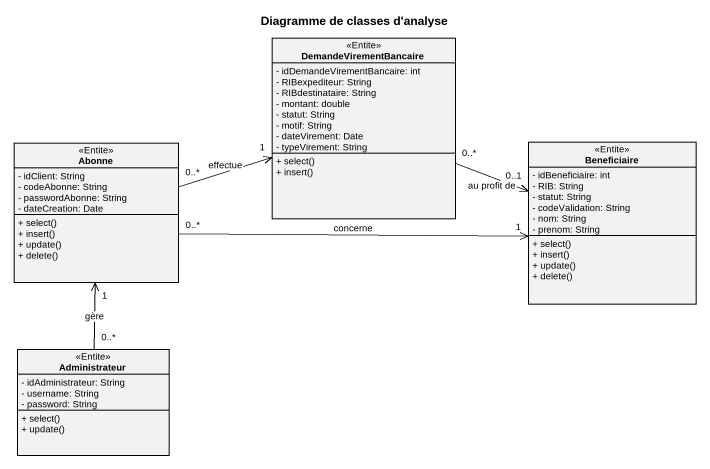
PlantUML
@startuml
title Diagramme de classes d'analyse
hide circle
hide empty members
skinparam classAttributeIconSize 0
class DemandeVirementBancaire <<Entite>> {
  - idDemandeVirementBancaire: int
  - RIBexpediteur: String
  - RIBdestinataire: String
  - montant: double
  - statut: String
  - motif: String
  - dateVirement: Date
  - typeVirement: String
  + select()
  + insert()
}
class Abonne <<Entite>> {
  - idClient: String
  - codeAbonne: String
  - passwordAbonne: String
  - dateCreation: Date
  + select()
  + insert()
  + update()
  + delete()
}
class Beneficiaire <<Entite>> {
  - idBeneficiaire: int
  - RIB: String
  - statut: String
  - codeValidation: String
  - nom: String
  - prenom: String
  + select()
  + insert()
  + update()
  + delete()
}
class Administrateur <<Entite>> {
  - idAdministrateur: String
  - username: String
  - password: String
  + select()
  + update()
}
DemandeVirementBancaire "0..*" -right-> "0..1" Beneficiaire : au profit de
Abonne "0..*" -right-> "1" DemandeVirementBancaire : effectue
Abonne "0..*" -right-> "1" Beneficiaire : concerne
Administrateur "0..*" -up-> "1" Abonne : gère
@enduml
